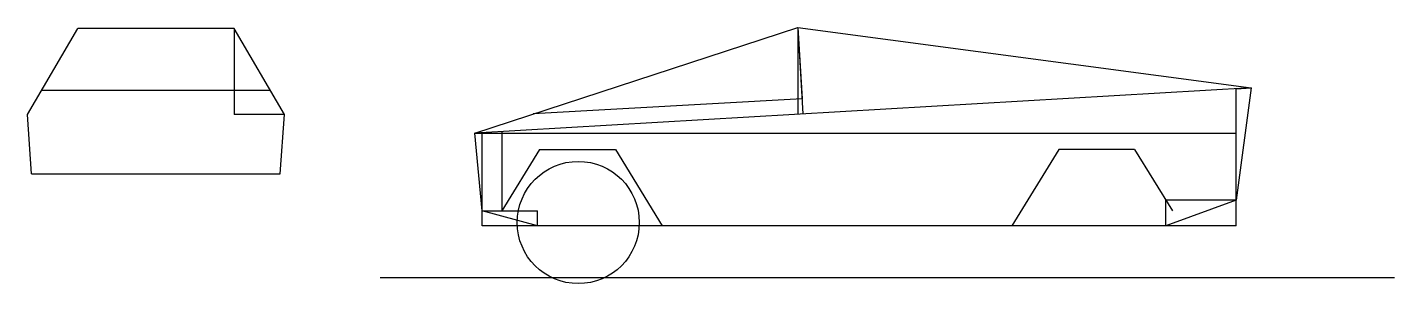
# Model space of a CAD drawing. Header units: millimetres. Extents: x 8093.8 to 8104.1, y 1505.5 to 1507.4.
import ezdxf

# ---------------------------------------------------------------- set-up
doc = ezdxf.new("R2010")
doc.units = ezdxf.units.MM

msp = doc.modelspace()

# ---------------------------------------------------------------- linework, layer by layer
at = {"color": 242, "true_color": 0xcd2027}
for p, q in [((8093.771, 1506.786), (8094.151, 1507.433)), ((8095.706, 1506.786), (8095.326, 1507.433)), ((8093.803, 1506.342), (8093.771, 1506.786)), ((8095.673, 1506.342), (8095.706, 1506.786)), ((8093.803, 1506.342), (8095.673, 1506.342))]:
    msp.add_line(p, q, dxfattribs=at)
at = {"color": 1}
for p, q in [((8095.326, 1507.433), (8094.151, 1507.433)), ((8095.326, 1507.433), (8095.326, 1506.786)), ((8099.567, 1507.441), (8099.598, 1506.903)), ((8093.878, 1506.969), (8095.598, 1506.969)), ((8099.598, 1506.903), (8097.577, 1506.791)), ((8095.706, 1506.786), (8095.326, 1506.786)), ((8097.339, 1506.659), (8097.339, 1506.062)), ((8097.624, 1506.523), (8097.34, 1506.062)), ((8097.624, 1506.523), (8098.194, 1506.523)), ((8098.194, 1506.523), (8098.546, 1505.951)), ((8101.529, 1506.523), (8101.177, 1505.951)), ((8102.1, 1506.523), (8101.529, 1506.523)), ((8102.1, 1506.523), (8102.384, 1506.062))]:
    msp.add_line(p, q, dxfattribs=at)
at = {"color": 114, "true_color": 0x139b48}
for p, q in [((8097.138, 1506.647), (8099.567, 1507.441)), ((8099.567, 1507.441), (8102.976, 1506.987)), ((8102.976, 1506.987), (8097.138, 1506.647)), ((8102.976, 1506.987), (8102.864, 1506.144)), ((8102.864, 1506.98), (8102.976, 1506.987)), ((8102.864, 1505.951), (8102.864, 1506.98)), ((8097.191, 1506.062), (8097.138, 1506.647)), ((8097.191, 1505.951), (8097.191, 1506.65)), ((8102.864, 1506.144), (8102.334, 1505.951)), ((8102.334, 1505.951), (8102.334, 1506.144)), ((8102.864, 1506.144), (8102.334, 1506.144)), ((8097.608, 1505.951), (8097.191, 1506.062)), ((8097.191, 1506.062), (8097.608, 1506.062)), ((8097.608, 1505.951), (8097.608, 1506.062)), ((8102.864, 1505.951), (8097.191, 1505.951))]:
    msp.add_line(p, q, dxfattribs=at)
at = {"color": 116, "true_color": 0x136734}
for p, q in [((8099.567, 1507.441), (8099.605, 1506.791)), ((8099.567, 1507.441), (8099.567, 1506.788)), ((8097.138, 1506.647), (8102.864, 1506.647)), ((8104.056, 1505.56), (8096.426, 1505.56))]:
    msp.add_line(p, q, dxfattribs=at)
at = {"color": 1}
msp.add_circle((8097.915, 1505.975), 0.459, dxfattribs=at)

doc.saveas('drawing.dxf')
